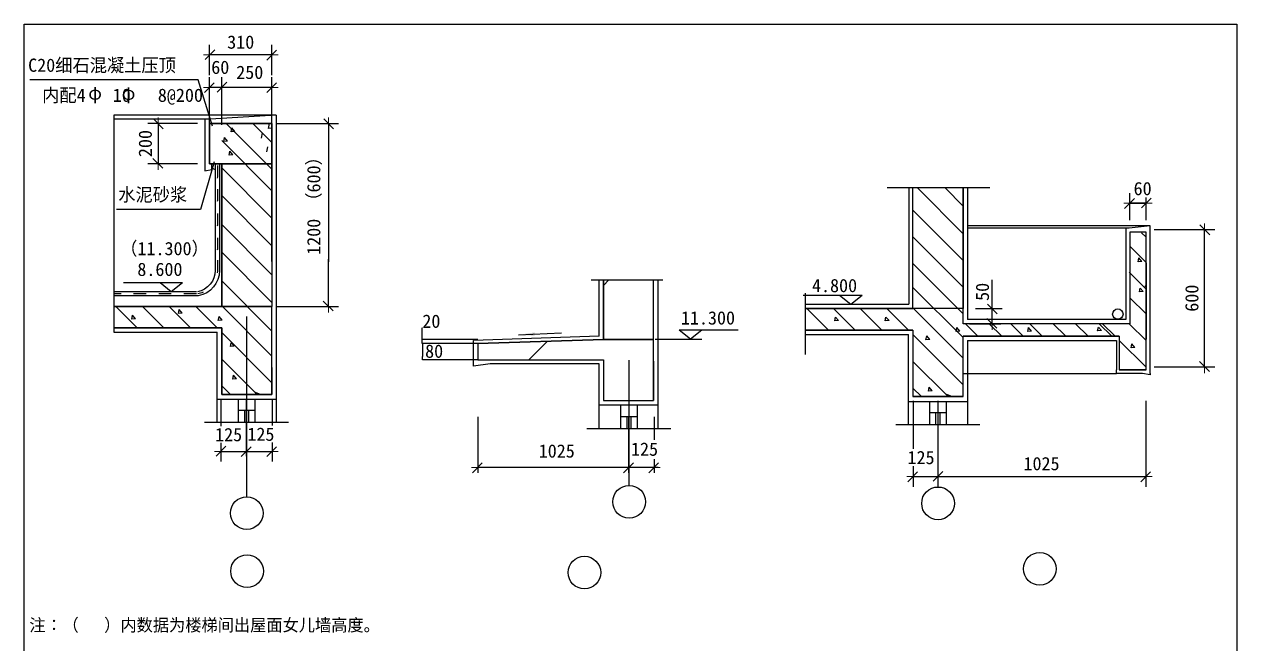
# Model space of a CAD drawing. Header units: metres. Extents: x 87718 to 127669, y -10932 to 43275.
# Drawn here: x 87718 to 127669, y 22878 to 43275 of the extents above; entities that cross this region are included whole.
import ezdxf

# ---------------------------------------------------------------- set-up
doc = ezdxf.new("R2010")
doc.units = ezdxf.units.M
for name, color, linetype in [('PUB_DIM', 3, 'Continuous'), ('PUB_HATCH', 7, 'Continuous'), ('PUB_TEXT', 7, 'Continuous'), ('Q', 4, 'Continuous'), ('S_SURFACE', 6, 'Continuous'), ('SURFACE', 6, 'Continuous'), ('WALL', 5, 'Continuous'), ('WINDOW', 2, 'Continuous')]:
    doc.layers.add(name, color=color, linetype=linetype)

# ---------------------------------------------------------------- blocks, each defined once
blk = doc.blocks.new('_DIMX')
at = {"lineweight": 15}
blk.add_line((-150, 0), (150, 0), dxfattribs=at)
blk.add_lwpolyline([(-129.95, -127.04), (112.21, 115.11)])

msp = doc.modelspace()

# ---------------------------------------------------------------- hatches: boundary and pattern name
h = msp.add_hatch()
h.set_pattern_fill('ANSI31', scale=5354)
h.paths.add_polyline_path([(108455.55, 34856.09), (106799.16, 34856.09), (106799.16, 32896.95), (108455.55, 32896.95)])
h.paths.add_polyline_path([(108455.55, 32186.39), (108455.55, 32896.95), (106799.16, 32896.95), (102658.17, 32763.1), (102658.17, 32227.2), (106799.16, 32227.2), (106799.16, 30889.7), (108455.55, 30889.7)])
h = msp.add_hatch()
h.set_pattern_fill('AN33C', scale=2007.75)
h.set_pattern_definition([(45, (0, 0), (-4507.53, 4507.53), [])])
h.paths.add_polyline_path([(106799.16, 32896.95), (102658.17, 32763.1), (102658.17, 32227.2), (106799.16, 32227.2), (106799.16, 30889.7), (108455.55, 30889.7), (108455.55, 32186.39), (108455.55, 32896.95)])

# ---------------------------------------------------------------- linework, layer by layer
for p, q in [((95879.9, 38500.89), (94371.32, 40009.46)), ((95879.9, 39379.32), (95249.76, 40009.46)), ((95767.73, 39839.4), (95799.1, 40009.46)), ((94530.16, 39731.13), (94554.1, 39860.91)), ((94653.94, 39741.98), (94530.18, 39731.15)), ((94653.94, 39741.98), (94554.12, 39860.94)), ((95531.8, 39525.04), (95563.17, 39695.1)), ((95879.9, 39849.24), (95767.75, 39839.43)), ((95879.9, 37791.91), (94223.5, 39448.31)), ((94294.24, 39416.77), (94318.18, 39546.55)), ((94418.02, 39427.62), (94294.26, 39416.8)), ((94418.02, 39427.62), (94318.2, 39546.58)), ((95708.75, 39073.16), (95740.12, 39243.22)), ((94471.18, 38964.88), (94495.12, 39094.67)), ((94594.96, 38975.74), (94471.2, 38964.91)), ((94594.96, 38975.74), (94495.14, 39094.69)), ((93972.12, 38747.38), (93519.63, 37177.42)), ((95879.9, 36887.65), (94223.5, 38544.04)), ((95879.9, 35979.33), (94223.5, 37635.72)), ((117001.18, 33912.01), (117001.18, 37886.25)), ((118657.58, 36377.68), (117149, 37886.25)), ((118657.58, 37285.3), (118056.62, 37886.25)), ((118657.58, 33416.79), (118657.58, 37886.25)), ((118657.58, 37886.25), (118657.58, 33912.01)), ((93519.63, 37177.42), (90757.26, 37177.42)), ((118657.58, 35499.24), (117001.18, 37155.64)), ((124150.49, 37383.06), (124677.86, 37383.06)), ((95879.9, 35021.74), (94223.5, 36678.14)), ((124679.15, 36425.91), (124149.11, 36425.91)), ((124149.11, 36425.91), (124149.11, 33416.79)), ((124679.15, 36260.92), (124531.32, 36408.75)), ((124679.15, 31898.43), (124679.15, 36425.91)), ((118657.58, 34620.8), (117001.18, 36277.2)), ((124679.15, 35435.64), (124149.11, 35965.68)), ((95879.9, 34111.55), (94223.5, 35767.94)), ((124422.49, 35455.36), (124446.43, 35585.15)), ((124546.27, 35466.22), (124446.45, 35585.18)), ((118657.58, 33742.37), (117001.18, 35398.76)), ((124546.27, 35466.22), (124422.51, 35455.39)), ((95879.9, 33167.71), (94223.5, 34824.1)), ((124679.15, 34557.2), (124123.59, 35112.77)), ((118657.58, 32956.83), (117001.18, 34613.22)), ((124460.8, 34459.76), (124484.75, 34589.54)), ((124584.58, 34470.61), (124460.83, 34459.78)), ((124584.58, 34470.61), (124484.77, 34589.57)), ((124679.15, 34618.09), (124638.16, 34659.08)), ((91441.76, 33275.64), (90731.2, 33986.21)), ((92320.2, 33275.64), (91609.63, 33986.21)), ((93198.63, 33275.64), (92488.07, 33986.21)), ((94077.07, 33275.64), (93366.5, 33986.21)), ((95879.9, 33986.21), (94223.5, 33986.21)), ((95879.9, 32351.25), (94244.94, 33986.21)), ((124679.15, 33739.66), (124149.11, 34269.7)), ((91263.56, 33570.05), (91287.5, 33699.84)), ((91387.34, 33580.91), (91263.58, 33570.08)), ((91387.34, 33580.91), (91287.52, 33699.87)), ((92798.61, 33748.75), (92822.55, 33878.53)), ((92922.39, 33759.6), (92798.63, 33748.77)), ((92922.39, 33759.6), (92822.57, 33878.56)), ((94111.36, 33522.14), (94135.3, 33651.92)), ((94235.14, 33533), (94135.32, 33651.95)), ((118657.58, 33912.01), (113451.77, 33912.01)), ((113451.77, 33912.01), (117001.18, 33912.01)), ((114219.44, 33201.44), (113508.87, 33912.01)), ((115097.88, 33201.44), (114387.31, 33912.01)), ((114422.9, 33506.58), (114446.84, 33636.37)), ((114546.67, 33517.44), (114446.86, 33636.39)), ((115976.31, 33201.44), (115265.75, 33912.01)), ((116087.39, 33506.58), (116111.33, 33636.37)), ((116211.17, 33517.44), (116111.35, 33636.39)), ((116854.75, 33201.44), (116144.18, 33912.01)), ((118657.58, 32277.05), (117022.62, 33912.01)), ((94235.14, 33533), (94111.38, 33522.17)), ((113451.77, 33201.44), (117001.18, 33201.44)), ((114546.67, 33517.44), (114422.92, 33506.61)), ((116211.17, 33517.44), (116087.41, 33506.61)), ((117001.18, 33201.44), (117001.18, 31013.32)), ((118423.04, 33157.81), (118446.98, 33287.59)), ((118546.82, 33168.66), (118423.06, 33157.84)), ((118546.82, 33168.66), (118447, 33287.62)), ((124149.11, 33416.79), (118657.58, 33416.79)), ((119143.35, 33002.69), (118729.25, 33416.79)), ((118858.35, 33416.79), (119894.54, 33416.79)), ((119923.24, 33002.69), (119509.14, 33416.79)), ((120636.24, 33002.69), (120222.14, 33416.79)), ((120785.54, 33157.81), (120809.48, 33287.59)), ((120909.32, 33168.66), (120785.57, 33157.84)), ((120909.32, 33168.66), (120809.51, 33287.62)), ((121261.9, 33002.69), (120847.8, 33416.79)), ((122037.77, 33002.69), (121623.68, 33416.79)), ((122774.58, 33002.69), (122360.48, 33416.79)), ((123084.63, 33176.95), (123108.57, 33306.74)), ((123208.41, 33187.81), (123084.65, 33176.98)), ((123208.41, 33187.81), (123108.59, 33306.77)), ((123550.45, 33002.69), (123136.35, 33416.79)), ((123659.25, 33002.69), (123245.15, 33416.79)), ((124679.15, 32861.22), (124123.59, 33416.79)), ((95879.9, 31472.81), (94223.5, 33129.21)), ((94510.78, 32659.85), (94534.72, 32789.64)), ((94634.56, 32670.71), (94534.74, 32789.67)), ((118657.58, 31398.61), (117001.18, 33055.01)), ((117429.72, 32889.52), (117453.66, 33019.3)), ((117553.5, 32900.37), (117429.74, 32889.55)), ((117553.5, 32900.37), (117453.68, 33019.33)), ((118657.58, 31013.32), (118657.58, 33002.69)), ((118657.58, 33002.69), (123799.33, 33002.69)), ((123799.33, 33002.69), (123799.33, 31898.43)), ((124679.15, 31982.79), (123799.33, 32862.61)), ((94634.56, 32670.71), (94510.8, 32659.88)), ((124192.58, 32621.71), (124216.52, 32751.49)), ((124316.36, 32632.57), (124192.6, 32621.74)), ((124316.36, 32632.57), (124216.54, 32751.52)), ((95386.76, 31087.51), (94223.5, 32250.77)), ((118164.44, 31013.32), (117001.18, 32176.57)), ((94589.98, 31591.36), (94613.92, 31721.14)), ((94713.76, 31602.22), (94590, 31591.39)), ((94713.76, 31602.22), (94613.94, 31721.17)), ((123710.98, 31771.94), (123710.98, 31898.43)), ((124562.65, 31771.94), (123710.98, 31771.94)), ((123799.33, 31898.43), (124679.15, 31898.43)), ((124817.19, 31731.81), (124562.65, 31771.94)), ((124817.19, 31771.94), (124817.19, 31731.81)), ((94508.32, 31087.51), (94223.5, 31372.33)), ((117286, 31013.32), (117001.18, 31298.14)), ((117508.86, 31198.63), (117532.8, 31328.42)), ((117632.64, 31209.49), (117508.88, 31198.66)), ((117632.64, 31209.49), (117532.82, 31328.44)), ((94190.78, 30898.41), (94190.78, 30060.08)), ((95034.15, 30898.41), (95034.15, 29053.38)), ((95039.75, 30898.41), (95039.75, 29053.38)), ((95357.14, 31087.51), (95335.01, 31153.48)), ((95506.9, 31087.51), (95335.02, 31153.49)), ((95883.13, 30898.41), (95883.13, 30162.71)), ((117001.18, 31013.32), (118657.58, 31013.32)), ((118134.82, 31013.32), (118112.69, 31079.29)), ((118284.58, 31013.32), (118112.7, 31079.29)), ((102658.17, 30353.11), (102658.17, 28508.08)), ((107639.3, 28508.08), (107639.3, 30353.11)), ((108468.78, 30353.11), (108468.78, 29594.4)), ((94190.78, 29490.9), (94190.78, 29053.38)), ((95883.13, 29500.23), (95883.13, 29053.38)), ((108468.78, 28955.45), (108468.78, 28508.08)), ((107638.63, 28675.39), (102658.84, 28675.39)), ((108602.68, 28675.39), (107639.97, 28675.39))]:
    msp.add_line(p, q)
msp.add_lwpolyline([(87717.53, 43275.33), (127669.12, 43275.33), (127669.12, -10932.16), (87717.53, -10932.16)], close=True)
msp.add_lwpolyline([(95879.9, 40009.46), (93825.97, 40009.46)])
msp.add_arc((94033.02, 38651.59), 159.08, 217.17, 265.94)
msp.add_solid([(104002.02, 33049.11), (104539.33, 33020.49), (104534.36, 33127.45)])
at = {"layer": 'PUB_DIM'}
for p, q in [((93826.34, 41595.73), (93826.34, 42601.69)), ((95879.6, 41595.73), (95879.6, 42601.69)), ((95878.26, 42267.06), (93827.67, 42267.06)), ((93443.45, 41444.65), (87902.24, 41445.98)), ((93922.34, 39922.14), (93443.45, 41444.65)), ((93824.48, 41194.18), (93823.15, 41194.18)), ((93825.82, 39967.98), (93825.82, 41528.8)), ((94223.36, 41194.18), (93825.82, 41194.18)), ((94223.36, 39967.98), (94223.36, 41528.8)), ((94223.36, 39967.98), (94223.36, 41528.8)), ((95879.08, 41194.18), (94224.7, 41194.18)), ((94224.7, 41194.18), (94226.03, 41194.18)), ((95880.42, 39967.98), (95880.42, 41528.8)), ((93424.42, 40008.97), (91791.04, 40008.97)), ((92125.66, 40007.63), (92125.66, 38685.19)), ((96015.26, 40009.83), (98073.63, 40009.83)), ((97739.01, 40008.49), (97739.01, 35456.28)), ((93424.42, 38683.85), (91791.04, 38683.85)), ((124149.76, 36827.46), (124149.76, 37719.12)), ((124679.8, 36827.46), (124679.8, 37575.63)), ((124148.42, 37384.5), (124147.08, 37384.5)), ((124679.8, 37384.5), (124149.76, 37384.5)), ((124681.14, 37384.5), (124682.48, 37384.5)), ((124953.31, 36519.15), (126946.52, 36519.15)), ((126611.89, 31993.68), (126611.89, 36517.81)), ((97739.01, 33987.91), (97739.01, 35546.14)), ((90991.02, 34772.94), (92934.28, 34772.94)), ((92192.97, 34772.94), (92563.62, 34475.6)), ((92563.62, 34475.6), (92934.28, 34772.94)), ((119609.17, 33418.74), (119609.17, 34855.44)), ((96015.26, 33986.57), (98073.63, 33986.57)), ((113380.71, 34353.58), (115323.97, 34353.58)), ((114582.66, 34353.58), (114953.31, 34056.24)), ((114953.31, 34056.24), (115323.97, 34353.58)), ((119059.13, 33912.65), (119943.8, 33912.65)), ((100834.06, 32896.39), (100834.06, 33279.44)), ((100834.06, 33279.44), (100834.3, 33279.44)), ((111244.82, 33200.89), (109301.56, 33200.89)), ((109672.22, 32903.55), (109301.56, 33200.89)), ((110042.87, 33200.89), (109672.22, 32903.55)), ((119059.13, 33417.41), (119943.8, 33417.41)), ((102658.09, 32896.39), (100833.82, 32896.39)), ((102658.09, 32762.54), (100833.82, 32762.54)), ((100834.06, 32762.78), (100834.06, 32896.15)), ((102658.09, 32762.54), (100834.35, 32762.54)), ((100834.59, 32762.3), (100834.59, 32332.75)), ((102658.09, 32227.14), (100834.35, 32227.14)), ((100834.59, 32227.38), (100834.59, 32332.27)), ((124953.31, 31992.34), (126946.52, 31992.34)), ((117001.72, 30879.56), (117001.72, 29291.46)), ((117815.53, 30879.56), (117815.53, 28049.62)), ((117815.53, 30879.56), (117815.53, 28049.62)), ((124678.03, 30879.56), (124678.03, 28049.62)), ((94190.35, 30496.86), (94190.35, 30046.08)), ((95040.3, 30496.86), (95040.3, 28875.81)), ((95040.3, 30496.86), (95040.3, 28875.81)), ((95883.55, 30496.86), (95883.55, 30064.74)), ((94190.35, 29458.24), (94190.35, 28875.81)), ((94191.69, 29210.44), (95038.96, 29210.44)), ((95041.63, 29210.44), (95882.21, 29210.44)), ((95883.55, 29444.24), (95883.55, 28875.81)), ((117000.39, 28384.24), (116999.05, 28384.24)), ((117001.72, 28719.42), (117001.72, 28049.62)), ((117001.72, 28384.24), (117815.53, 28384.24)), ((117816.87, 28384.24), (117818.21, 28384.24)), ((117816.87, 28384.24), (124676.69, 28384.24))]:
    msp.add_line(p, q, dxfattribs=at)
msp.add_lwpolyline([(104002.02, 33049.11), (105419.69, 33115)], dxfattribs=at)
for points in [[(100834.02, 32896.15), (100834.1, 32896.15), (100834.06, 32896.39)], [(100834.02, 32762.78), (100834.1, 32762.78), (100834.06, 32762.54)], [(100834.55, 32762.3), (100834.63, 32762.3), (100834.59, 32762.54)], [(100834.55, 32227.38), (100834.63, 32227.38), (100834.59, 32227.14)]]:
    msp.add_solid(points, dxfattribs=at)
at = {"layer": 'PUB_HATCH'}
for p, q in [((93450.96, 34331.29), (90674.09, 34331.29)), ((95879.9, 33986.21), (90674.09, 33986.21)), ((95879.9, 31087.51), (95879.9, 33986.21)), ((118657.58, 33912.01), (113451.77, 33912.01)), ((90674.09, 33275.64), (94223.5, 33275.64)), ((94223.5, 33275.64), (94223.5, 31087.51)), ((108434.12, 32896.95), (106799.16, 32896.95)), ((106799.16, 32896.95), (108455.55, 32896.95)), ((94223.5, 31087.51), (95879.9, 31087.51))]:
    msp.add_line(p, q, dxfattribs=at)
at = {"layer": 'PUB_TEXT'}
for p, q in [((90674.09, 40285.52), (90674.09, 36990.37)), ((96017.93, 40285.52), (93664.62, 40136.22)), ((93664.62, 40136.22), (93664.62, 38445.49)), ((93825.97, 38684.34), (93825.97, 40009.46)), ((93825.97, 40009.46), (95879.9, 40009.46)), ((95879.9, 40009.46), (93825.97, 40009.46)), ((93825.97, 40009.46), (93825.97, 38684.34)), ((95879.9, 35458.56), (95879.9, 40009.46)), ((95879.9, 40009.46), (95879.9, 33986.21)), ((93664.62, 38445.49), (93897.98, 38492.13)), ((94223.5, 38684.34), (93825.97, 38684.34)), ((93825.97, 38684.34), (94223.5, 38684.34)), ((93897.98, 38492.13), (93897.98, 38684.34)), ((94223.5, 38684.34), (94223.5, 33986.21)), ((94223.5, 33986.21), (94223.5, 38684.34)), ((94223.5, 38684.34), (95879.9, 38684.34)), ((95879.9, 38684.34), (94223.5, 38684.34)), ((90674.09, 37080.7), (90674.09, 33137.61)), ((106397.61, 34856.09), (108757.77, 34856.09)), ((106799.16, 32896.95), (106799.16, 34856.09)), ((106799.16, 32896.95), (106799.16, 34856.09)), ((108455.55, 32896.95), (108455.55, 34856.09)), ((113451.77, 34422.11), (113451.77, 32400.43)), ((94223.5, 33986.21), (90674.09, 33986.21)), ((90674.09, 33986.21), (95879.9, 33986.21)), ((95039.75, 33656.39), (95039.75, 27716.37)), ((94223.5, 33275.64), (94223.5, 31087.51)), ((117001.18, 33201.44), (117001.18, 31013.32)), ((106661.13, 33009.76), (102520.14, 32857.77)), ((102658.17, 32763.1), (106799.16, 32896.95)), ((106799.16, 32896.95), (102658.17, 32763.1)), ((102658.17, 32763.1), (102658.17, 32227.2)), ((108455.55, 32896.95), (106799.16, 32896.95)), ((108455.55, 30889.7), (108455.55, 32896.95)), ((110046.77, 32896.95), (108503.43, 32896.95)), ((102658.17, 32227.2), (106799.16, 32227.2)), ((106799.16, 32227.2), (106799.16, 30889.7)), ((107639.3, 32219.64), (107639.3, 28091.11)), ((108455.55, 32186.39), (108455.55, 30889.7)), ((106799.16, 30889.7), (108455.55, 30889.7)), ((96425.84, 30162.8), (93653.91, 30162.8)), ((106253.22, 29964.99), (109025.14, 29964.99)), ((119203.52, 30088.6), (116431.59, 30088.6))]:
    msp.add_line(p, q, dxfattribs=at)
for points in [[(95879.9, 31087.51), (94223.5, 31087.51), (94223.5, 33275.64), (90674.09, 33275.64)], [(102658.17, 32763.1), (102658.17, 32227.2)], [(106799.16, 32896.95), (106799.16, 32896.95)], [(95879.9, 31087.51), (95879.9, 31978.45)], [(106799.16, 32227.2), (106799.16, 30889.7), (108455.55, 30889.7), (108455.55, 32186.39)]]:
    msp.add_lwpolyline(points, dxfattribs=at)
for centre in [(107649.91, 27551.63), (117826.65, 27500.81), (95048.68, 27178.77), (95058.23, 25266.78), (106174.76, 25220.12), (121178.8, 25344.58)]:
    msp.add_circle(centre, 537.92, dxfattribs=at)
at = {"layer": 'S_SURFACE'}
for p, q in [((96017.93, 40285.52), (90674.09, 40285.52)), ((93842.2, 40147.49), (90674.09, 40147.49)), ((96017.93, 40285.52), (96017.93, 30162.8)), ((116863.15, 37886.25), (116863.15, 34053.54)), ((118795.61, 37886.25), (118795.61, 33554.82)), ((124817.19, 36632.95), (118795.61, 36632.95)), ((124127.02, 36563.94), (118795.61, 36563.94)), ((124009.7, 36563.94), (124009.7, 33554.82)), ((124817.19, 36632.95), (124127.02, 36563.94)), ((124817.19, 31771.94), (124817.19, 36632.95)), ((106661.13, 33009.76), (106661.13, 34856.09)), ((108603.35, 29964.99), (108603.35, 34856.09)), ((113451.77, 34053.54), (116863.15, 34053.54)), ((124009.7, 33554.82), (118795.61, 33554.82)), ((90674.09, 33137.61), (94075.71, 33137.61)), ((94075.71, 30162.8), (94075.71, 33137.61)), ((102520.14, 32020.15), (102520.14, 32857.77)), ((113451.77, 33063.41), (116853.39, 33063.41)), ((116853.39, 30088.6), (116853.39, 33063.41)), ((118795.61, 32864.66), (123710.98, 32864.66)), ((118795.61, 32864.66), (118795.61, 30088.6)), ((123710.98, 32864.66), (123710.98, 31898.43)), ((103072.27, 32089.17), (102520.14, 32020.15)), ((106661.13, 32089.17), (103072.27, 32089.17)), ((106661.13, 29964.99), (106661.13, 32089.17)), ((94075.71, 30928.99), (96017.93, 30928.99)), ((116853.39, 30854.79), (118795.61, 30854.79)), ((108603.35, 30731.18), (106661.13, 30731.18))]:
    msp.add_line(p, q, dxfattribs=at)
msp.add_circle((123751.11, 33732.54), 172.54, dxfattribs=at)
at = {"layer": 'SURFACE'}
for points in [[(94013.48, 38684.34), (94013.48, 35169.54, -0.36), (93426.45, 34467.13, -0.53)], [(94151.51, 38684.34), (94151.51, 35169.54, -0.36), (93450.96, 34331.29, -0.52)], [(94082.49, 38627.24), (94082.49, 38292.21, -0.03), (94078.5, 38213.28, -0.36)], [(94082.49, 37850.89), (94082.49, 37515.86, -0.03), (94078.5, 37436.92, -0.36)], [(94082.49, 37040.03), (94082.49, 36705, -0.03), (94078.5, 36626.06, -0.36)], [(94082.49, 36246.42), (94082.49, 35911.39, -0.03), (94078.5, 35832.45, -0.36)], [(94082.49, 35504.57), (94082.49, 35169.54, -0.03), (94078.5, 35090.6, -0.36)], [(93613, 34452.19, -0.06), (93438.7, 34399.21, -0.36)]]:
    msp.add_lwpolyline(points, format="xyb", dxfattribs=at)
for points in [[(93391.57, 34469.32), (90674.09, 34469.32)], [(90906.98, 34400.3), (90674.09, 34400.3)], [(91735.18, 34400.3), (91321.08, 34400.3)], [(92563.38, 34400.3), (92149.28, 34400.3)], [(93391.57, 34400.3), (92977.47, 34400.3)]]:
    msp.add_lwpolyline(points, dxfattribs=at)
at = {"layer": 'WALL'}
for p, q in [((95879.9, 40009.46), (93825.97, 40009.46)), ((93825.97, 38684.34), (93825.97, 40009.46)), ((95879.9, 39340.21), (95879.9, 35458.56)), ((95879.9, 38684.34), (93825.97, 38684.34)), ((94223.5, 33986.21), (94223.5, 38684.34)), ((119534.62, 37886.25), (116149.42, 37886.25)), ((117001.18, 33912.01), (117001.18, 37886.25)), ((118657.58, 33416.79), (118657.58, 37886.25)), ((124679.15, 36425.91), (124149.11, 36425.91)), ((124149.11, 36425.91), (124149.11, 33416.79)), ((124679.15, 35422.03), (124679.15, 32902.3)), ((106799.16, 34856.09), (106799.16, 32896.95)), ((108455.55, 32896.95), (108455.55, 34856.09)), ((94223.5, 33275.64), (90674.09, 33275.64)), ((117001.18, 33201.44), (113451.77, 33201.44)), ((124149.11, 33416.79), (118657.58, 33416.79)), ((118657.58, 31013.32), (118657.58, 33002.69)), ((123799.33, 33002.69), (118657.58, 33002.69)), ((123799.33, 33002.69), (123799.33, 31898.43)), ((102658.17, 32641.3), (102658.17, 32227.2)), ((95879.9, 31978.45), (95879.9, 31087.51)), ((102658.17, 32227.2), (106799.16, 32227.2)), ((106799.16, 32227.2), (106799.16, 30889.7)), ((123710.98, 31768.6), (118657.58, 31768.6)), ((124679.15, 31898.43), (123799.33, 31898.43)), ((95879.9, 31087.51), (94223.5, 31087.51)), ((106799.16, 30889.7), (108455.55, 30889.7)), ((118657.58, 31013.32), (117001.18, 31013.32))]:
    msp.add_line(p, q, dxfattribs=at)
at = {"layer": 'WINDOW'}
for p, q in [((94762.99, 30928.99), (94762.99, 30162.8)), ((95315.12, 30928.99), (95315.12, 30162.8)), ((117540.66, 30854.79), (117540.66, 30088.6)), ((118092.8, 30854.79), (118092.8, 30088.6)), ((95315.12, 30554.28), (94762.99, 30554.28)), ((94970.03, 30554.28), (94970.03, 30162.8)), ((95108.07, 30554.28), (95108.07, 30162.8)), ((107363.94, 30731.18), (107363.94, 29964.99)), ((107916.07, 30731.18), (107916.07, 29964.99)), ((118092.8, 30480.08), (117540.66, 30480.08)), ((117747.71, 30480.08), (117747.71, 30088.6)), ((117885.75, 30480.08), (117885.75, 30088.6)), ((107363.94, 30356.47), (107916.07, 30356.47)), ((107570.99, 30356.47), (107570.99, 29964.99)), ((107709.02, 30356.47), (107709.02, 29964.99))]:
    msp.add_line(p, q, dxfattribs=at)

# ---------------------------------------------------------------- block references
at = {"layer": 'PUB_DIM', "xscale": 1.34, "yscale": 1.34, "zscale": 1.34}
for p, rotation in [((93826.34, 42267.06), 180), ((94223.36, 41194.18), 180), ((95880.42, 41194.18), 360), ((92125.66, 40008.97), 90), ((97739.01, 40009.83), 90), ((92125.66, 38683.85), 270), ((124679.8, 37384.5), 180), ((126611.89, 36519.15), 90), ((97739.01, 33986.57), 270), ((119609.17, 33912.65), 90), ((119609.17, 33417.41), 270), ((126611.89, 31992.34), 270), ((94190.35, 29210.44), 180), ((117815.53, 28384.24), 180), ((117815.53, 28384.24), 180)]:
    msp.add_blockref('_DIMX', p, dxfattribs=dict(at, rotation=rotation))
for p in [(95879.6, 42267.06), (93825.82, 41194.18), (124149.76, 37384.5), (95040.3, 29210.44), (95883.55, 29210.44), (102658.84, 28675.39), (107639.97, 28675.39), (108468.78, 28675.39), (117001.72, 28384.24), (124678.03, 28384.24)]:
    msp.add_blockref('_DIMX', p, dxfattribs=at)

# ---------------------------------------------------------------- texts
for s, height, p in [('310', 437, (94403.83, 42470.16)), ('60', 437, (93879.16, 41640.44)), ('60', 437, (124270.42, 37646.86)), ('水泥砂浆', 437, (90814.41, 37447.45)), ('20', 437, (100834.41, 33279.32)), ('80', 437, (100925.57, 32293.43)), ('125', 437, (94005.53, 29546.22)), ('125', 437, (95068.92, 29559.35)), ('1025', 437, (104668.52, 29006.18)), ('125', 437, (107710.11, 29067.4)), ('125', 437, (116820.43, 28791.43)), ('1025', 437, (120642.13, 28590.82)), ('注∶（   ）内数据为楼梯间出屋面女儿墙高度。', 411, (87885.16, 23287.57))]:
    msp.add_text(s, height=height).set_placement(p)
for s, rotation, p in [('250', 360, (94702.16, 41474.84)), ('200', 90, (91922.57, 38901.92)), ('1200 （600）', 90, (97473.24, 35681.92)), ('50', 90, (119505.34, 34166.71)), ('600', 90, (126406.47, 33810.09))]:
    msp.add_text(s, height=437, rotation=rotation).set_placement(p)
at = {"layer": 'PUB_DIM'}
msp.add_text('11.300', height=437, dxfattribs=at).set_placement((109353.77, 33388.61))
at = {"layer": 'PUB_TEXT'}
for s, p in [('C20细石混凝土压顶', (87845.85, 41709.11)), ('内配4   10   8@200', (88307.98, 40720.84)), ('（11.300）', (90878.96, 35671.69)), ('8.600', (91444.01, 34987.83)), ('4.800', (113673.93, 34454.14))]:
    msp.add_text(s, height=437, dxfattribs=at).set_placement(p)
at = {"layer": 'Q'}
for p in [(89826.18, 40792.92), (90928.91, 40787.47)]:
    msp.add_text('φ', height=437, dxfattribs=at).set_placement(p)

doc.saveas('drawing.dxf')
